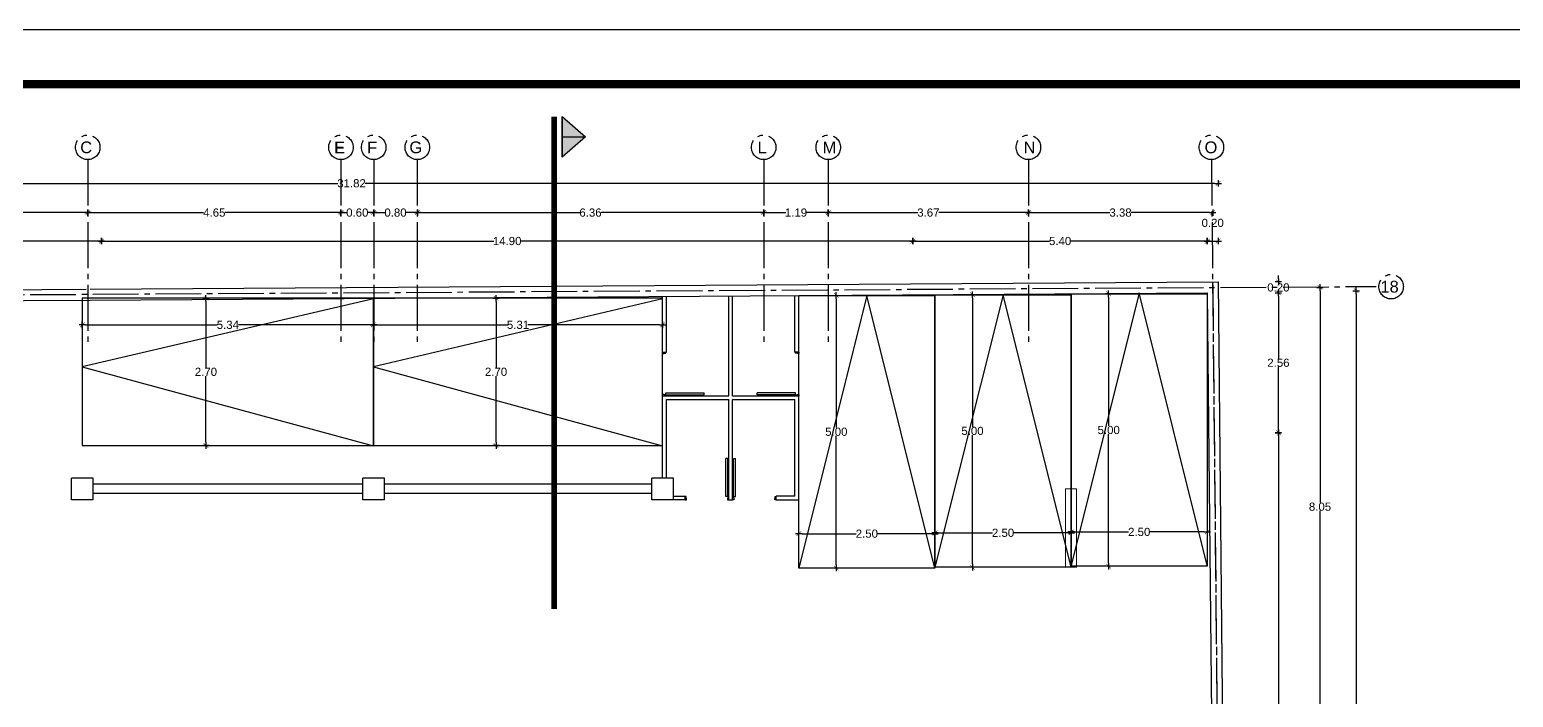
# Model space of a CAD drawing. Header units: millimetres. Extents: x 1217 to 2428, y 234 to 644.
# Drawn here: x 2357.62 to 2384.86, y 312.19 to 324.44 of the extents above; entities that cross this region are included whole.
import ezdxf

# ---------------------------------------------------------------- set-up
doc = ezdxf.new("R2010")
doc.units = ezdxf.units.MM
doc.linetypes.add('ACAD_ISO04W100', pattern=[30, 24, -3, 0, -3])
doc.linetypes.add('DASHDOTX2', pattern=[0.84, 0.4, -0.2, 0.04, -0.2])
doc.layers.get('0').update_dxf_attribs({"lineweight": 5})
for name, color, linetype in [('0.1', 251, 'Continuous'), ('0.3', 6, 'Continuous'), ('COTAS', 252, 'Continuous'), ('COTAS INTERIORES', 3, 'Continuous'), ('EJES', 8, 'Continuous'), ('ESTRUCTURA', 3, 'Continuous'), ('HOJA PUERTA', 2, 'Continuous'), ('MUEBLES', 8, 'Continuous'), ('MURO', 5, 'Continuous'), ('MUROS', 7, 'Continuous'), ('PAVIMENTO', 8, 'Continuous')]:
    doc.layers.add(name, color=color, linetype=linetype)
doc.layers.get('MUEBLES').off()
doc.styles.add('INTERARQ', font='arial.ttf')
doc.styles.get("Standard").update_dxf_attribs({"font": 'arial.ttf'})
doc.dimstyles.new('ESCALA_1-50', dxfattribs={"dimtxt": 0.15, "dimasz": 0.06, "dimexe": 0.18, "dimexo": 0.0625, "dimgap": 0, "dimtad": 0, "dimtih": 1, "dimtoh": 1, "dimzin": 0, "dimdsep": 46, "dimtxsty": 'INTERARQ', "dimblk": 'DIMTICK', "dimcen": 0, "dimse1": 1, "dimse2": 1, "dimclrd": 256, "dimclre": 1, "dimclrt": 2, "dimadec": 0, "dimazin": 0, "dimtfac": 4.5, "dimtofl": 0, "dimtmove": 2, "dimatfit": 3, "dimldrblk": 'DIMTICK', "dimfxl": 1, "dimtolj": 1, "dimtzin": 0, "dimarcsym": 0})

# ---------------------------------------------------------------- blocks, each defined once
blk = doc.blocks.new('DIMTICK')
at = {"color": 1}
for p, q in [((-1, 0), (1, 0)), ((0, 1), (0, -1))]:
    blk.add_line(p, q, dxfattribs=at)
at = {"color": 3, "const_width": 0.141}
blk.add_lwpolyline([(0.71, 0.71), (-0.71, -0.71)], dxfattribs=at)
blk = doc.blocks.new('*D902')
at = {"layer": 'COTAS', "lineweight": -2, "ltscale": 3, "transparency": 16777216}
for p, q in [((2380.543, 316.986), (2380.543, 307.123)), ((2380.543, 297.106), (2380.543, 306.969))]:
    blk.add_line(p, q, dxfattribs=at)
at = {"layer": 'DEFPOINTS', "color": 0, "ltscale": 3, "transparency": 16777216}
for p in [(2378.739, 317.046, 0), (2380.543, 317.046), (2379.163, 297.046, 0)]:
    blk.add_point(p, dxfattribs=at)
at = {"layer": 'COTAS', "lineweight": -2, "ltscale": 3, "transparency": 16777216, "xscale": 0.06, "yscale": 0.06, "zscale": 0.06}
for p, rotation in [((2380.543, 317.046), 90), ((2380.543, 297.046), 270)]:
    blk.add_blockref('DIMTICK', p, dxfattribs=dict(at, rotation=rotation))
at = {"layer": 'COTAS', "color": 2, "ltscale": 3, "transparency": 16777216, "insert": (2380.543, 307.046), "char_height": 0.15, "attachment_point": 5, "style": 'INTERARQ'}
blk.add_mtext('\\A1;20.00', dxfattribs=at)
blk = doc.blocks.new('*D903')
at = {"layer": 'COTAS', "lineweight": -2, "ltscale": 3, "transparency": 16777216}
for p, q in [((2380.543, 319.55), (2380.543, 318.404)), ((2380.543, 317.106), (2380.543, 318.251))]:
    blk.add_line(p, q, dxfattribs=at)
at = {"layer": 'DEFPOINTS', "color": 0, "ltscale": 3, "transparency": 16777216}
for p in [(2378.985, 319.61), (2380.543, 319.61), (2378.739, 317.046, 0)]:
    blk.add_point(p, dxfattribs=at)
at = {"layer": 'COTAS', "lineweight": -2, "ltscale": 3, "transparency": 16777216, "xscale": 0.06, "yscale": 0.06, "zscale": 0.06}
for p, rotation in [((2380.543, 319.61), 90), ((2380.543, 317.046), 270)]:
    blk.add_blockref('DIMTICK', p, dxfattribs=dict(at, rotation=rotation))
at = {"layer": 'COTAS', "color": 2, "ltscale": 3, "transparency": 16777216, "insert": (2380.543, 318.328), "char_height": 0.15, "attachment_point": 5, "style": 'INTERARQ'}
blk.add_mtext('\\A1;2.56', dxfattribs=at)
blk = doc.blocks.new('*D904')
at = {"layer": 'COTAS', "lineweight": -2, "ltscale": 3, "transparency": 16777216}
for p, q in [((2380.543, 319.871), (2380.543, 319.931)), ((2380.543, 319.55), (2380.543, 319.49))]:
    blk.add_line(p, q, dxfattribs=at)
at = {"layer": 'DEFPOINTS', "color": 0, "ltscale": 3, "transparency": 16777216}
for p in [(2379.183, 319.811), (2380.543, 319.811), (2378.985, 319.61)]:
    blk.add_point(p, dxfattribs=at)
at = {"layer": 'COTAS', "lineweight": -2, "ltscale": 3, "transparency": 16777216, "xscale": 0.06, "yscale": 0.06, "zscale": 0.06}
for p, rotation in [((2380.543, 319.811), 270), ((2380.543, 319.61), 90)]:
    blk.add_blockref('DIMTICK', p, dxfattribs=dict(at, rotation=rotation))
at = {"layer": 'COTAS', "color": 2, "ltscale": 3, "transparency": 16777216, "insert": (2380.543, 319.71), "char_height": 0.15, "attachment_point": 5, "style": 'INTERARQ'}
blk.add_mtext('\\A1;0.20', dxfattribs=at)
blk = doc.blocks.new('*D917')
at = {"layer": 'COTAS', "lineweight": -2, "ltscale": 3, "transparency": 16777216}
for p, q in [((2381.307, 319.651), (2381.307, 315.764)), ((2381.307, 311.723), (2381.307, 315.61))]:
    blk.add_line(p, q, dxfattribs=at)
at = {"layer": 'DEFPOINTS', "color": 0, "ltscale": 3, "transparency": 16777216}
for p in [(2379.437, 319.711), (2381.307, 319.711), (2380.691, 311.663, 0)]:
    blk.add_point(p, dxfattribs=at)
at = {"layer": 'COTAS', "lineweight": -2, "ltscale": 3, "transparency": 16777216, "xscale": 0.06, "yscale": 0.06, "zscale": 0.06}
for p, rotation in [((2381.307, 319.711), 90), ((2381.307, 311.663), 270)]:
    blk.add_blockref('DIMTICK', p, dxfattribs=dict(at, rotation=rotation))
at = {"layer": 'COTAS', "color": 2, "ltscale": 3, "transparency": 16777216, "insert": (2381.307, 315.687), "char_height": 0.15, "attachment_point": 5, "style": 'INTERARQ'}
blk.add_mtext('\\A1;8.05', dxfattribs=at)
blk = doc.blocks.new('*D918')
at = {"layer": 'COTAS', "lineweight": -2, "ltscale": 3, "transparency": 16777216}
for p, q in [((2381.972, 319.591), (2381.972, 300.586)), ((2381.972, 281.427), (2381.972, 300.432))]:
    blk.add_line(p, q, dxfattribs=at)
at = {"layer": 'DEFPOINTS', "color": 0, "ltscale": 3, "transparency": 16777216}
for p in [(2379.436, 319.651, 0), (2379.826, 281.367, 0), (2381.972, 281.367)]:
    blk.add_point(p, dxfattribs=at)
at = {"layer": 'COTAS', "lineweight": -2, "ltscale": 3, "transparency": 16777216, "xscale": 0.06, "yscale": 0.06, "zscale": 0.06}
for p, rotation in [((2381.972, 319.651), 90), ((2381.972, 281.367), 270)]:
    blk.add_blockref('DIMTICK', p, dxfattribs=dict(at, rotation=rotation))
at = {"layer": 'COTAS', "color": 2, "ltscale": 3, "transparency": 16777216, "insert": (2381.972, 300.509), "char_height": 0.15, "attachment_point": 5, "style": 'INTERARQ'}
blk.add_mtext('\\A1;38.28', dxfattribs=at)
blk = doc.blocks.new('*D1056')
at = {"layer": 'COTAS INTERIORES', "lineweight": -2, "ltscale": 3, "transparency": 16777216}
for p, q in [((2377.427, 319.534), (2377.427, 317.17)), ((2377.427, 314.654), (2377.427, 317.017))]:
    blk.add_line(p, q, dxfattribs=at)
at = {"layer": 'DEFPOINTS', "color": 0, "ltscale": 3, "transparency": 16777216}
for p in [(2377.427, 319.594), (2377.427, 319.594), (2377.427, 314.594)]:
    blk.add_point(p, dxfattribs=at)
at = {"layer": 'COTAS INTERIORES', "lineweight": -2, "ltscale": 3, "transparency": 16777216, "xscale": 0.06, "yscale": 0.06, "zscale": 0.06}
for p, rotation in [((2377.427, 319.594), 90), ((2377.427, 314.594), 270)]:
    blk.add_blockref('DIMTICK', p, dxfattribs=dict(at, rotation=rotation))
at = {"layer": 'COTAS INTERIORES', "color": 2, "ltscale": 3, "transparency": 16777216, "insert": (2377.427, 317.094), "char_height": 0.15, "attachment_point": 5, "style": 'INTERARQ'}
blk.add_mtext('\\A1;5.00', dxfattribs=at)
blk = doc.blocks.new('*D1057')
at = {"layer": 'COTAS INTERIORES', "lineweight": -2, "ltscale": 3, "transparency": 16777216}
for p, q in [((2376.798, 315.224), (2377.792, 315.224)), ((2379.178, 315.224), (2378.184, 315.224))]:
    blk.add_line(p, q, dxfattribs=at)
at = {"layer": 'DEFPOINTS', "color": 0, "ltscale": 3, "transparency": 16777216}
for p in [(2376.738, 315.355, 0), (2379.238, 315.224), (2379.238, 314.594, 0)]:
    blk.add_point(p, dxfattribs=at)
at = {"layer": 'COTAS INTERIORES', "lineweight": -2, "ltscale": 3, "transparency": 16777216, "xscale": 0.06, "yscale": 0.06, "zscale": 0.06, "rotation": 180}
blk.add_blockref('DIMTICK', (2376.738, 315.224), dxfattribs=at)
at = {"layer": 'COTAS INTERIORES', "lineweight": -2, "ltscale": 3, "transparency": 16777216, "xscale": 0.06, "yscale": 0.06, "zscale": 0.06}
blk.add_blockref('DIMTICK', (2379.238, 315.224), dxfattribs=at)
at = {"layer": 'COTAS INTERIORES', "color": 2, "ltscale": 3, "transparency": 16777216, "insert": (2377.988, 315.224), "char_height": 0.15, "attachment_point": 5, "style": 'INTERARQ'}
blk.add_mtext('\\A1;2.50', dxfattribs=at)
blk = doc.blocks.new('*D935')
at = {"layer": 'COTAS', "lineweight": -2, "ltscale": 3, "transparency": 16777216}
for p, q in [((2352.912, 320.562), (2355.697, 320.562)), ((2358.874, 320.562), (2356.088, 320.562))]:
    blk.add_line(p, q, dxfattribs=at)
at = {"layer": 'DEFPOINTS', "color": 0, "ltscale": 3, "transparency": 16777216}
for p in [(2358.934, 320.562), (2352.852, 319.814), (2358.934, 319.965)]:
    blk.add_point(p, dxfattribs=at)
at = {"layer": 'COTAS', "lineweight": -2, "ltscale": 3, "transparency": 16777216, "xscale": 0.06, "yscale": 0.06, "zscale": 0.06, "rotation": 180}
blk.add_blockref('DIMTICK', (2352.852, 320.562), dxfattribs=at)
at = {"layer": 'COTAS', "lineweight": -2, "ltscale": 3, "transparency": 16777216, "xscale": 0.06, "yscale": 0.06, "zscale": 0.06}
blk.add_blockref('DIMTICK', (2358.934, 320.562), dxfattribs=at)
at = {"layer": 'COTAS', "color": 2, "ltscale": 3, "transparency": 16777216, "insert": (2355.893, 320.562), "char_height": 0.15, "attachment_point": 5, "style": 'INTERARQ'}
blk.add_mtext('\\A1;6.08', dxfattribs=at)
blk = doc.blocks.new('*D936')
at = {"layer": 'COTAS', "lineweight": -2, "ltscale": 3, "transparency": 16777216}
for p, q in [((2358.994, 320.562), (2366.138, 320.562)), ((2373.774, 320.562), (2366.63, 320.562))]:
    blk.add_line(p, q, dxfattribs=at)
at = {"layer": 'DEFPOINTS', "color": 0, "ltscale": 3, "transparency": 16777216}
for p in [(2373.834, 320.562), (2358.934, 319.965, 0), (2373.834, 318.436, 0)]:
    blk.add_point(p, dxfattribs=at)
at = {"layer": 'COTAS', "lineweight": -2, "ltscale": 3, "transparency": 16777216, "xscale": 0.06, "yscale": 0.06, "zscale": 0.06, "rotation": 180}
blk.add_blockref('DIMTICK', (2358.934, 320.562), dxfattribs=at)
at = {"layer": 'COTAS', "lineweight": -2, "ltscale": 3, "transparency": 16777216, "xscale": 0.06, "yscale": 0.06, "zscale": 0.06}
blk.add_blockref('DIMTICK', (2373.834, 320.562), dxfattribs=at)
at = {"layer": 'COTAS', "color": 2, "ltscale": 3, "transparency": 16777216, "insert": (2366.384, 320.562), "char_height": 0.15, "attachment_point": 5, "style": 'INTERARQ'}
blk.add_mtext('\\A1;14.90', dxfattribs=at)
blk = doc.blocks.new('*D937')
at = {"layer": 'COTAS', "lineweight": -2, "ltscale": 3, "transparency": 16777216}
for p, q in [((2373.894, 320.562), (2376.341, 320.562)), ((2379.178, 320.562), (2376.731, 320.562))]:
    blk.add_line(p, q, dxfattribs=at)
at = {"layer": 'DEFPOINTS', "color": 0, "ltscale": 3, "transparency": 16777216}
for p in [(2379.238, 320.562), (2379.238, 320.095), (2373.834, 318.436)]:
    blk.add_point(p, dxfattribs=at)
at = {"layer": 'COTAS', "lineweight": -2, "ltscale": 3, "transparency": 16777216, "xscale": 0.06, "yscale": 0.06, "zscale": 0.06, "rotation": 180}
blk.add_blockref('DIMTICK', (2373.834, 320.562), dxfattribs=at)
at = {"layer": 'COTAS', "lineweight": -2, "ltscale": 3, "transparency": 16777216, "xscale": 0.06, "yscale": 0.06, "zscale": 0.06}
blk.add_blockref('DIMTICK', (2379.238, 320.562), dxfattribs=at)
at = {"layer": 'COTAS', "color": 2, "ltscale": 3, "transparency": 16777216, "insert": (2376.536, 320.562), "char_height": 0.15, "attachment_point": 5, "style": 'INTERARQ'}
blk.add_mtext('\\A1;5.40', dxfattribs=at)
blk = doc.blocks.new('*D938')
at = {"layer": 'COTAS', "lineweight": -2, "ltscale": 3, "transparency": 16777216}
blk.add_line((2379.298, 320.562), (2379.376, 320.562), dxfattribs=at)
at = {"layer": 'DEFPOINTS', "color": 0, "ltscale": 3, "transparency": 16777216}
for p in [(2379.436, 320.562), (2379.238, 320.095), (2379.436, 320.296)]:
    blk.add_point(p, dxfattribs=at)
at = {"layer": 'COTAS', "lineweight": -2, "ltscale": 3, "transparency": 16777216, "xscale": 0.06, "yscale": 0.06, "zscale": 0.06, "rotation": 180}
blk.add_blockref('DIMTICK', (2379.238, 320.562), dxfattribs=at)
at = {"layer": 'COTAS', "lineweight": -2, "ltscale": 3, "transparency": 16777216, "xscale": 0.06, "yscale": 0.06, "zscale": 0.06}
blk.add_blockref('DIMTICK', (2379.436, 320.562), dxfattribs=at)
at = {"layer": 'COTAS', "color": 2, "ltscale": 3, "transparency": 16777216, "insert": (2379.337, 320.895), "char_height": 0.15, "attachment_point": 5, "style": 'INTERARQ'}
blk.add_mtext('\\A1;0.20', dxfattribs=at)
blk = doc.blocks.new('*D939')
at = {"layer": 'COTAS', "lineweight": -2, "ltscale": 3, "transparency": 16777216}
for p, q in [((2347.781, 321.084), (2352.957, 321.084)), ((2358.624, 321.084), (2353.448, 321.084))]:
    blk.add_line(p, q, dxfattribs=at)
at = {"layer": 'DEFPOINTS', "color": 0, "ltscale": 3, "transparency": 16777216}
for p in [(2358.684, 321.084), (2358.684, 320.071, 0), (2347.721, 320.004, 0)]:
    blk.add_point(p, dxfattribs=at)
at = {"layer": 'COTAS', "lineweight": -2, "ltscale": 3, "transparency": 16777216, "xscale": 0.06, "yscale": 0.06, "zscale": 0.06, "rotation": 180}
blk.add_blockref('DIMTICK', (2347.721, 321.084), dxfattribs=at)
at = {"layer": 'COTAS', "lineweight": -2, "ltscale": 3, "transparency": 16777216, "xscale": 0.06, "yscale": 0.06, "zscale": 0.06}
blk.add_blockref('DIMTICK', (2358.684, 321.084), dxfattribs=at)
at = {"layer": 'COTAS', "color": 2, "ltscale": 3, "transparency": 16777216, "insert": (2353.203, 321.084), "char_height": 0.15, "attachment_point": 5, "style": 'INTERARQ'}
blk.add_mtext('\\A1;10.96', dxfattribs=at)
blk = doc.blocks.new('*D940')
at = {"layer": 'COTAS', "lineweight": -2, "ltscale": 3, "transparency": 16777216}
for p, q in [((2358.744, 321.084), (2360.81, 321.084)), ((2363.273, 321.084), (2361.207, 321.084))]:
    blk.add_line(p, q, dxfattribs=at)
at = {"layer": 'DEFPOINTS', "color": 0, "ltscale": 3, "transparency": 16777216}
for p in [(2363.333, 321.084), (2358.684, 320.071, 0), (2363.333, 320.193, 0)]:
    blk.add_point(p, dxfattribs=at)
at = {"layer": 'COTAS', "lineweight": -2, "ltscale": 3, "transparency": 16777216, "xscale": 0.06, "yscale": 0.06, "zscale": 0.06, "rotation": 180}
blk.add_blockref('DIMTICK', (2358.684, 321.084), dxfattribs=at)
at = {"layer": 'COTAS', "lineweight": -2, "ltscale": 3, "transparency": 16777216, "xscale": 0.06, "yscale": 0.06, "zscale": 0.06}
blk.add_blockref('DIMTICK', (2363.333, 321.084), dxfattribs=at)
at = {"layer": 'COTAS', "color": 2, "ltscale": 3, "transparency": 16777216, "insert": (2361.008, 321.084), "char_height": 0.15, "attachment_point": 5, "style": 'INTERARQ'}
blk.add_mtext('\\A1;4.65', dxfattribs=at)
blk = doc.blocks.new('*D941')
at = {"layer": 'COTAS', "lineweight": -2, "ltscale": 3, "transparency": 16777216}
for p, q in [((2363.393, 321.084), (2363.439, 321.084)), ((2363.874, 321.084), (2363.828, 321.084))]:
    blk.add_line(p, q, dxfattribs=at)
at = {"layer": 'DEFPOINTS', "color": 0, "ltscale": 3, "transparency": 16777216}
for p in [(2363.934, 321.084), (2363.333, 320.193, 0), (2363.934, 320.197, 0)]:
    blk.add_point(p, dxfattribs=at)
at = {"layer": 'COTAS', "lineweight": -2, "ltscale": 3, "transparency": 16777216, "xscale": 0.06, "yscale": 0.06, "zscale": 0.06, "rotation": 180}
blk.add_blockref('DIMTICK', (2363.333, 321.084), dxfattribs=at)
at = {"layer": 'COTAS', "lineweight": -2, "ltscale": 3, "transparency": 16777216, "xscale": 0.06, "yscale": 0.06, "zscale": 0.06}
blk.add_blockref('DIMTICK', (2363.934, 321.084), dxfattribs=at)
at = {"layer": 'COTAS', "color": 2, "ltscale": 3, "transparency": 16777216, "insert": (2363.633, 321.084), "char_height": 0.15, "attachment_point": 5, "style": 'INTERARQ'}
blk.add_mtext('\\A1;0.60', dxfattribs=at)
blk = doc.blocks.new('*D942')
at = {"layer": 'COTAS', "lineweight": -2, "ltscale": 3, "transparency": 16777216}
for p, q in [((2363.994, 321.084), (2364.139, 321.084)), ((2364.675, 321.084), (2364.529, 321.084))]:
    blk.add_line(p, q, dxfattribs=at)
at = {"layer": 'DEFPOINTS', "color": 0, "ltscale": 3, "transparency": 16777216}
for p in [(2364.735, 321.084), (2363.934, 320.197, 0), (2364.735, 320.202, 0)]:
    blk.add_point(p, dxfattribs=at)
at = {"layer": 'COTAS', "lineweight": -2, "ltscale": 3, "transparency": 16777216, "xscale": 0.06, "yscale": 0.06, "zscale": 0.06, "rotation": 180}
blk.add_blockref('DIMTICK', (2363.934, 321.084), dxfattribs=at)
at = {"layer": 'COTAS', "lineweight": -2, "ltscale": 3, "transparency": 16777216, "xscale": 0.06, "yscale": 0.06, "zscale": 0.06}
blk.add_blockref('DIMTICK', (2364.735, 321.084), dxfattribs=at)
at = {"layer": 'COTAS', "color": 2, "ltscale": 3, "transparency": 16777216, "insert": (2364.334, 321.084), "char_height": 0.15, "attachment_point": 5, "style": 'INTERARQ'}
blk.add_mtext('\\A1;0.80', dxfattribs=at)
blk = doc.blocks.new('*D943')
at = {"layer": 'COTAS', "lineweight": -2, "ltscale": 3, "transparency": 16777216}
for p, q in [((2364.795, 321.084), (2367.719, 321.084)), ((2371.034, 321.084), (2368.109, 321.084))]:
    blk.add_line(p, q, dxfattribs=at)
at = {"layer": 'DEFPOINTS', "color": 0, "ltscale": 3, "transparency": 16777216}
for p in [(2371.094, 321.084), (2371.094, 320.562), (2364.735, 320.202, 0)]:
    blk.add_point(p, dxfattribs=at)
at = {"layer": 'COTAS', "lineweight": -2, "ltscale": 3, "transparency": 16777216, "xscale": 0.06, "yscale": 0.06, "zscale": 0.06, "rotation": 180}
blk.add_blockref('DIMTICK', (2364.735, 321.084), dxfattribs=at)
at = {"layer": 'COTAS', "lineweight": -2, "ltscale": 3, "transparency": 16777216, "xscale": 0.06, "yscale": 0.06, "zscale": 0.06}
blk.add_blockref('DIMTICK', (2371.094, 321.084), dxfattribs=at)
at = {"layer": 'COTAS', "color": 2, "ltscale": 3, "transparency": 16777216, "insert": (2367.914, 321.084), "char_height": 0.15, "attachment_point": 5, "style": 'INTERARQ'}
blk.add_mtext('\\A1;6.36', dxfattribs=at)
blk = doc.blocks.new('*D944')
at = {"layer": 'COTAS', "lineweight": -2, "ltscale": 3, "transparency": 16777216}
for p, q in [((2371.154, 321.084), (2371.499, 321.084)), ((2372.22, 321.084), (2371.875, 321.084))]:
    blk.add_line(p, q, dxfattribs=at)
at = {"layer": 'DEFPOINTS', "color": 0, "ltscale": 3, "transparency": 16777216}
for p in [(2372.28, 321.084), (2371.094, 320.562), (2372.28, 320.562)]:
    blk.add_point(p, dxfattribs=at)
at = {"layer": 'COTAS', "lineweight": -2, "ltscale": 3, "transparency": 16777216, "xscale": 0.06, "yscale": 0.06, "zscale": 0.06, "rotation": 180}
blk.add_blockref('DIMTICK', (2371.094, 321.084), dxfattribs=at)
at = {"layer": 'COTAS', "lineweight": -2, "ltscale": 3, "transparency": 16777216, "xscale": 0.06, "yscale": 0.06, "zscale": 0.06}
blk.add_blockref('DIMTICK', (2372.28, 321.084), dxfattribs=at)
at = {"layer": 'COTAS', "color": 2, "ltscale": 3, "transparency": 16777216, "insert": (2371.687, 321.084), "char_height": 0.15, "attachment_point": 5, "style": 'INTERARQ'}
blk.add_mtext('\\A1;1.19', dxfattribs=at)
blk = doc.blocks.new('*D945')
at = {"layer": 'COTAS', "lineweight": -2, "ltscale": 3, "transparency": 16777216}
for p, q in [((2372.34, 321.084), (2373.922, 321.084)), ((2375.893, 321.084), (2374.311, 321.084))]:
    blk.add_line(p, q, dxfattribs=at)
at = {"layer": 'DEFPOINTS', "color": 0, "ltscale": 3, "transparency": 16777216}
for p in [(2375.953, 321.084), (2372.28, 320.562), (2375.953, 320.562)]:
    blk.add_point(p, dxfattribs=at)
at = {"layer": 'COTAS', "lineweight": -2, "ltscale": 3, "transparency": 16777216, "xscale": 0.06, "yscale": 0.06, "zscale": 0.06, "rotation": 180}
blk.add_blockref('DIMTICK', (2372.28, 321.084), dxfattribs=at)
at = {"layer": 'COTAS', "lineweight": -2, "ltscale": 3, "transparency": 16777216, "xscale": 0.06, "yscale": 0.06, "zscale": 0.06}
blk.add_blockref('DIMTICK', (2375.953, 321.084), dxfattribs=at)
at = {"layer": 'COTAS', "color": 2, "ltscale": 3, "transparency": 16777216, "insert": (2374.117, 321.084), "char_height": 0.15, "attachment_point": 5, "style": 'INTERARQ'}
blk.add_mtext('\\A1;3.67', dxfattribs=at)
blk = doc.blocks.new('*D946')
at = {"layer": 'COTAS', "lineweight": -2, "ltscale": 3, "transparency": 16777216}
for p, q in [((2376.013, 321.084), (2377.45, 321.084)), ((2379.277, 321.084), (2377.84, 321.084))]:
    blk.add_line(p, q, dxfattribs=at)
at = {"layer": 'DEFPOINTS', "color": 0, "ltscale": 3, "transparency": 16777216}
for p in [(2379.337, 321.084), (2375.953, 320.562), (2379.337, 320.562)]:
    blk.add_point(p, dxfattribs=at)
at = {"layer": 'COTAS', "lineweight": -2, "ltscale": 3, "transparency": 16777216, "xscale": 0.06, "yscale": 0.06, "zscale": 0.06, "rotation": 180}
blk.add_blockref('DIMTICK', (2375.953, 321.084), dxfattribs=at)
at = {"layer": 'COTAS', "lineweight": -2, "ltscale": 3, "transparency": 16777216, "xscale": 0.06, "yscale": 0.06, "zscale": 0.06}
blk.add_blockref('DIMTICK', (2379.337, 321.084), dxfattribs=at)
at = {"layer": 'COTAS', "color": 2, "ltscale": 3, "transparency": 16777216, "insert": (2377.645, 321.084), "char_height": 0.15, "attachment_point": 5, "style": 'INTERARQ'}
blk.add_mtext('\\A1;3.38', dxfattribs=at)
blk = doc.blocks.new('*D947')
at = {"layer": 'COTAS', "lineweight": -2, "ltscale": 3, "transparency": 16777216}
for p, q in [((2347.678, 321.621), (2363.275, 321.621)), ((2379.376, 321.621), (2363.779, 321.621))]:
    blk.add_line(p, q, dxfattribs=at)
at = {"layer": 'DEFPOINTS', "color": 0, "ltscale": 3, "transparency": 16777216}
for p in [(2379.436, 321.621), (2379.436, 320.296, 0), (2347.618, 319.619, 0)]:
    blk.add_point(p, dxfattribs=at)
at = {"layer": 'COTAS', "lineweight": -2, "ltscale": 3, "transparency": 16777216, "xscale": 0.06, "yscale": 0.06, "zscale": 0.06, "rotation": 180}
blk.add_blockref('DIMTICK', (2347.618, 321.621), dxfattribs=at)
at = {"layer": 'COTAS', "lineweight": -2, "ltscale": 3, "transparency": 16777216, "xscale": 0.06, "yscale": 0.06, "zscale": 0.06}
blk.add_blockref('DIMTICK', (2379.436, 321.621), dxfattribs=at)
at = {"layer": 'COTAS', "color": 2, "ltscale": 3, "transparency": 16777216, "insert": (2363.527, 321.621), "char_height": 0.15, "attachment_point": 5, "style": 'INTERARQ'}
blk.add_mtext('\\A1;31.82', dxfattribs=at)
blk = doc.blocks.new('*D1067')
at = {"layer": 'COTAS INTERIORES', "lineweight": -2, "ltscale": 3, "transparency": 16777216}
for p, q in [((2360.854, 319.452), (2360.854, 318.238)), ((2360.854, 316.872), (2360.854, 318.085))]:
    blk.add_line(p, q, dxfattribs=at)
at = {"layer": 'DEFPOINTS', "color": 0, "ltscale": 3, "transparency": 16777216}
for p in [(2360.854, 319.512), (2361.526, 319.512, 0), (2361.962, 316.812, 0)]:
    blk.add_point(p, dxfattribs=at)
at = {"layer": 'COTAS INTERIORES', "lineweight": -2, "ltscale": 3, "transparency": 16777216, "xscale": 0.06, "yscale": 0.06, "zscale": 0.06}
for p, rotation in [((2360.854, 319.512), 90), ((2360.854, 316.812), 270)]:
    blk.add_blockref('DIMTICK', p, dxfattribs=dict(at, rotation=rotation))
at = {"layer": 'COTAS INTERIORES', "color": 2, "ltscale": 3, "transparency": 16777216, "insert": (2360.854, 318.162), "char_height": 0.15, "attachment_point": 5, "style": 'INTERARQ'}
blk.add_mtext('\\A1;2.70', dxfattribs=at)
blk = doc.blocks.new('*D948')
at = {"layer": 'COTAS INTERIORES', "lineweight": -2, "ltscale": 3, "transparency": 16777216}
for p, q in [((2358.644, 319.024), (2361.062, 319.024)), ((2363.869, 319.024), (2361.451, 319.024))]:
    blk.add_line(p, q, dxfattribs=at)
at = {"layer": 'DEFPOINTS', "color": 0, "ltscale": 3, "transparency": 16777216}
for p in [(2358.584, 319.503, 0), (2363.929, 319.503, 0), (2363.929, 319.024)]:
    blk.add_point(p, dxfattribs=at)
at = {"layer": 'COTAS INTERIORES', "lineweight": -2, "ltscale": 3, "transparency": 16777216, "xscale": 0.06, "yscale": 0.06, "zscale": 0.06, "rotation": 180}
blk.add_blockref('DIMTICK', (2358.584, 319.024), dxfattribs=at)
at = {"layer": 'COTAS INTERIORES', "lineweight": -2, "ltscale": 3, "transparency": 16777216, "xscale": 0.06, "yscale": 0.06, "zscale": 0.06}
blk.add_blockref('DIMTICK', (2363.929, 319.024), dxfattribs=at)
at = {"layer": 'COTAS INTERIORES', "color": 2, "ltscale": 3, "transparency": 16777216, "insert": (2361.256, 319.024), "char_height": 0.15, "attachment_point": 5, "style": 'INTERARQ'}
blk.add_mtext('\\A1;5.34', dxfattribs=at)
blk = doc.blocks.new('*D949')
at = {"layer": 'COTAS INTERIORES', "lineweight": -2, "ltscale": 3, "transparency": 16777216}
for p, q in [((2374.927, 319.518), (2374.927, 317.154)), ((2374.927, 314.638), (2374.927, 317.001))]:
    blk.add_line(p, q, dxfattribs=at)
at = {"layer": 'DEFPOINTS', "color": 0, "ltscale": 3, "transparency": 16777216}
for p in [(2374.927, 319.578), (2374.927, 319.578), (2374.927, 314.578)]:
    blk.add_point(p, dxfattribs=at)
at = {"layer": 'COTAS INTERIORES', "lineweight": -2, "ltscale": 3, "transparency": 16777216, "xscale": 0.06, "yscale": 0.06, "zscale": 0.06}
for p, rotation in [((2374.927, 319.578), 90), ((2374.927, 314.578), 270)]:
    blk.add_blockref('DIMTICK', p, dxfattribs=dict(at, rotation=rotation))
at = {"layer": 'COTAS INTERIORES', "color": 2, "ltscale": 3, "transparency": 16777216, "insert": (2374.927, 317.078), "char_height": 0.15, "attachment_point": 5, "style": 'INTERARQ'}
blk.add_mtext('\\A1;5.00', dxfattribs=at)
blk = doc.blocks.new('*D950')
at = {"layer": 'COTAS INTERIORES', "lineweight": -2, "ltscale": 3, "transparency": 16777216}
for p, q in [((2374.298, 315.208), (2375.292, 315.208)), ((2376.678, 315.208), (2375.684, 315.208))]:
    blk.add_line(p, q, dxfattribs=at)
at = {"layer": 'DEFPOINTS', "color": 0, "ltscale": 3, "transparency": 16777216}
for p in [(2374.238, 315.339, 0), (2376.738, 315.208), (2376.738, 314.578, 0)]:
    blk.add_point(p, dxfattribs=at)
at = {"layer": 'COTAS INTERIORES', "lineweight": -2, "ltscale": 3, "transparency": 16777216, "xscale": 0.06, "yscale": 0.06, "zscale": 0.06, "rotation": 180}
blk.add_blockref('DIMTICK', (2374.238, 315.208), dxfattribs=at)
at = {"layer": 'COTAS INTERIORES', "lineweight": -2, "ltscale": 3, "transparency": 16777216, "xscale": 0.06, "yscale": 0.06, "zscale": 0.06}
blk.add_blockref('DIMTICK', (2376.738, 315.208), dxfattribs=at)
at = {"layer": 'COTAS INTERIORES', "color": 2, "ltscale": 3, "transparency": 16777216, "insert": (2375.488, 315.208), "char_height": 0.15, "attachment_point": 5, "style": 'INTERARQ'}
blk.add_mtext('\\A1;2.50', dxfattribs=at)
blk = doc.blocks.new('*D951')
at = {"layer": 'COTAS INTERIORES', "lineweight": -2, "ltscale": 3, "transparency": 16777216}
for p, q in [((2372.427, 319.502), (2372.427, 317.138)), ((2372.427, 314.622), (2372.427, 316.985))]:
    blk.add_line(p, q, dxfattribs=at)
at = {"layer": 'DEFPOINTS', "color": 0, "ltscale": 3, "transparency": 16777216}
for p in [(2372.427, 319.562), (2372.427, 319.562), (2372.427, 314.562)]:
    blk.add_point(p, dxfattribs=at)
at = {"layer": 'COTAS INTERIORES', "lineweight": -2, "ltscale": 3, "transparency": 16777216, "xscale": 0.06, "yscale": 0.06, "zscale": 0.06}
for p, rotation in [((2372.427, 319.562), 90), ((2372.427, 314.562), 270)]:
    blk.add_blockref('DIMTICK', p, dxfattribs=dict(at, rotation=rotation))
at = {"layer": 'COTAS INTERIORES', "color": 2, "ltscale": 3, "transparency": 16777216, "insert": (2372.427, 317.062), "char_height": 0.15, "attachment_point": 5, "style": 'INTERARQ'}
blk.add_mtext('\\A1;5.00', dxfattribs=at)
blk = doc.blocks.new('*D952')
at = {"layer": 'COTAS INTERIORES', "lineweight": -2, "ltscale": 3, "transparency": 16777216}
for p, q in [((2371.798, 315.192), (2372.792, 315.192)), ((2374.178, 315.192), (2373.184, 315.192))]:
    blk.add_line(p, q, dxfattribs=at)
at = {"layer": 'DEFPOINTS', "color": 0, "ltscale": 3, "transparency": 16777216}
for p in [(2371.738, 315.323, 0), (2374.238, 315.192), (2374.238, 314.562, 0)]:
    blk.add_point(p, dxfattribs=at)
at = {"layer": 'COTAS INTERIORES', "lineweight": -2, "ltscale": 3, "transparency": 16777216, "xscale": 0.06, "yscale": 0.06, "zscale": 0.06, "rotation": 180}
blk.add_blockref('DIMTICK', (2371.738, 315.192), dxfattribs=at)
at = {"layer": 'COTAS INTERIORES', "lineweight": -2, "ltscale": 3, "transparency": 16777216, "xscale": 0.06, "yscale": 0.06, "zscale": 0.06}
blk.add_blockref('DIMTICK', (2374.238, 315.192), dxfattribs=at)
at = {"layer": 'COTAS INTERIORES', "color": 2, "ltscale": 3, "transparency": 16777216, "insert": (2372.988, 315.192), "char_height": 0.15, "attachment_point": 5, "style": 'INTERARQ'}
blk.add_mtext('\\A1;2.50', dxfattribs=at)
blk = doc.blocks.new('*D1069')
at = {"layer": 'COTAS INTERIORES', "lineweight": -2, "ltscale": 3, "transparency": 16777216}
for p, q in [((2366.18, 319.452), (2366.18, 318.238)), ((2366.18, 316.872), (2366.18, 318.085))]:
    blk.add_line(p, q, dxfattribs=at)
at = {"layer": 'DEFPOINTS', "color": 0, "ltscale": 3, "transparency": 16777216}
for p in [(2366.18, 319.512), (2366.851, 319.512, 0), (2367.285, 316.812, 0)]:
    blk.add_point(p, dxfattribs=at)
at = {"layer": 'COTAS INTERIORES', "lineweight": -2, "ltscale": 3, "transparency": 16777216, "xscale": 0.06, "yscale": 0.06, "zscale": 0.06}
for p, rotation in [((2366.18, 319.512), 90), ((2366.18, 316.812), 270)]:
    blk.add_blockref('DIMTICK', p, dxfattribs=dict(at, rotation=rotation))
at = {"layer": 'COTAS INTERIORES', "color": 2, "ltscale": 3, "transparency": 16777216, "insert": (2366.18, 318.162), "char_height": 0.15, "attachment_point": 5, "style": 'INTERARQ'}
blk.add_mtext('\\A1;2.70', dxfattribs=at)
blk = doc.blocks.new('*D953')
at = {"layer": 'COTAS INTERIORES', "lineweight": -2, "ltscale": 3, "transparency": 16777216}
for p, q in [((2363.989, 319.024), (2366.403, 319.024)), ((2369.178, 319.024), (2366.764, 319.024))]:
    blk.add_line(p, q, dxfattribs=at)
at = {"layer": 'DEFPOINTS', "color": 0, "ltscale": 3, "transparency": 16777216}
for p in [(2363.929, 319.503, 0), (2369.238, 319.503, 0), (2369.238, 319.024)]:
    blk.add_point(p, dxfattribs=at)
at = {"layer": 'COTAS INTERIORES', "lineweight": -2, "ltscale": 3, "transparency": 16777216, "xscale": 0.06, "yscale": 0.06, "zscale": 0.06, "rotation": 180}
blk.add_blockref('DIMTICK', (2363.929, 319.024), dxfattribs=at)
at = {"layer": 'COTAS INTERIORES', "lineweight": -2, "ltscale": 3, "transparency": 16777216, "xscale": 0.06, "yscale": 0.06, "zscale": 0.06}
blk.add_blockref('DIMTICK', (2369.238, 319.024), dxfattribs=at)
at = {"layer": 'COTAS INTERIORES', "color": 2, "ltscale": 3, "transparency": 16777216, "insert": (2366.583, 319.024), "char_height": 0.15, "attachment_point": 5, "style": 'INTERARQ'}
blk.add_mtext('\\A1;5.31', dxfattribs=at)
blk = doc.blocks.new('Simple-A ras - 095 x 202mm_1-19-10_54')
at = {"layer": 'HOJA PUERTA'}
for p, q in [((0.411, 0.035), (0.411, 0.87)), ((0.456, 0.87), (0.411, 0.87)), ((0.456, 0.035), (0.456, 0.87)), ((-0.455, 0.035), (-0.475, 0.035)), ((-0.455, -0.004), (-0.455, 0.035)), ((0.456, 0.035), (0.411, 0.035)), ((0.455, 0.001), (0.445, 0.001)), ((0.445, 0.001), (0.445, -0.035)), ((0.455, 0.035), (0.455, 0.001)), ((0.475, 0.035), (0.455, 0.035)), ((-0.475, -0.035), (-0.445, -0.035)), ((-0.445, -0.004), (-0.455, -0.004)), ((-0.445, -0.035), (-0.445, -0.004)), ((0.445, -0.035), (0.475, -0.035))]:
    blk.add_line(p, q, dxfattribs=at)

msp = doc.modelspace()

# ---------------------------------------------------------------- hatches: boundary and pattern name
at = {"layer": '0.1', "ltscale": 3}
h = msp.add_hatch(color=256, dxfattribs=at)
h.dxf.hatch_style = 1
h.paths.add_polyline_path([(2367.82454, 322.47431), (2367.39411, 322.10297), (2367.39411, 322.47431)])
h.paths.add_polyline_path([(2367.82454, 322.47431), (2367.39411, 322.47431), (2367.39411, 322.84566)])

# ---------------------------------------------------------------- linework, layer by layer
at = {"ltscale": 3, "elevation": 0}
msp.add_lwpolyline([(2376.63643, 314.57777), (2376.63643, 316.01787), (2376.83638, 316.01453), (2376.83638, 314.57777)], close=True, dxfattribs=at)
at = {"layer": '0.1', "ltscale": 3}
for p, q in [((2358.78365, 316.10878, 0), (2363.73365, 316.10878, 0)), ((2364.13365, 316.10878, 0), (2369.03796, 316.10878, 0)), ((2358.78365, 315.93673, 0), (2363.73365, 315.93673, 0)), ((2364.13365, 315.93673, 0), (2369.03796, 315.93673, 0))]:
    msp.add_line(p, q, dxfattribs=at)
at = {"layer": '0.1', "ltscale": 3, "elevation": 0}
msp.add_lwpolyline([(2338.46076, 272.44057), (2428.46076, 272.44057), (2428.46076, 324.44057), (2338.46076, 324.44057)], close=True, dxfattribs=at)
at = {"layer": '0.1', "ltscale": 3, "const_width": 0.15, "elevation": 0}
msp.add_lwpolyline([(2339.46076, 273.44057), (2427.46076, 273.44057), (2427.46076, 323.44057), (2339.46076, 323.44057)], close=True, dxfattribs=at)
at = {"layer": '0.1', "color": 1, "linetype": 'DASHDOTX2', "ltscale": 1.5, "const_width": 0.1, "elevation": 0}
msp.add_lwpolyline([(2367.24802, 313.81176), (2367.24802, 322.84566), (2367.24802, 322.84566)], dxfattribs=at)
at = {"layer": '0.1', "ltscale": 3, "elevation": 0}
msp.add_lwpolyline([(2367.39411, 322.84566), (2367.39411, 322.10297), (2367.39411, 322.47431), (2367.82454, 322.47431), (2367.39411, 322.10297), (2367.39411, 322.84566), (2367.82454, 322.47431)], dxfattribs=at)
at = {"layer": '0.3'}
for p, q in [((2369.23796, 318.52191, 0), (2369.23796, 319.54569, 0)), ((2369.30796, 318.52191, 0), (2369.30796, 319.54614, 0)), ((2370.45296, 317.72205, 0), (2370.45296, 319.55349, 0)), ((2370.52296, 317.72205, 0), (2370.52296, 319.55394, 0)), ((2371.66796, 318.52191, 0), (2371.66796, 319.56128, 0)), ((2371.73796, 318.52191, 0), (2371.73796, 319.56173, 0)), ((2369.23796, 318.52191, 0), (2369.30796, 318.52191, 0)), ((2371.73796, 318.52191, 0), (2371.66796, 318.52191, 0)), ((2369.23796, 316.21283, 0), (2369.23796, 317.72205, 0)), ((2369.23796, 317.72205, 0), (2370.45296, 317.72205, 0)), ((2369.30796, 316.21283, 0), (2369.30796, 317.65205, 0)), ((2369.30796, 317.65205, 0), (2370.45296, 317.65205, 0)), ((2370.45296, 315.81283, 0), (2370.45296, 317.65205, 0)), ((2370.52296, 317.72205, 0), (2371.73796, 317.72205, 0)), ((2370.52296, 315.81283, 0), (2370.52296, 317.65205, 0)), ((2370.52296, 317.65205, 0), (2371.66796, 317.65205, 0)), ((2371.66796, 315.88283, 0), (2371.66796, 317.65205, 0)), ((2369.43796, 315.88283, 0), (2369.65311, 315.88283, 0)), ((2369.65311, 315.81283, 0), (2369.43796, 315.81283, 0)), ((2369.65311, 315.81283, 0), (2369.65311, 315.88283, 0)), ((2370.45296, 315.81283, 0), (2370.52296, 315.81283, 0)), ((2371.66796, 315.88283, 0), (2371.32282, 315.88283, 0)), ((2371.32282, 315.81283, 0), (2371.32282, 315.88283, 0)), ((2371.32282, 315.81283, 0), (2371.73796, 315.81283, 0))]:
    msp.add_line(p, q, dxfattribs=at)
at = {"layer": 'EJES', "linetype": 'ACAD_ISO04W100', "ltscale": 0.035}
msp.add_line((2379.33593, 319.81151, 0), (2379.72614, 281.52869, 0), dxfattribs=at)
at = {"layer": 'EJES', "linetype": 'ACAD_ISO04W100', "ltscale": 0.035, "elevation": 0}
for points in [[(2358.68359, 322.05671), (2358.68359, 318.6153)], [(2363.33313, 322.05671), (2363.33313, 318.6153)], [(2363.93358, 322.05671), (2363.93358, 318.6153)], [(2364.73453, 322.05671), (2364.73453, 318.6153)], [(2371.09361, 322.05671), (2371.09361, 318.6153)], [(2372.27962, 322.05671), (2372.27962, 318.6153)], [(2375.95341, 322.05671), (2375.95341, 318.6153)], [(2379.31303, 322.05671), (2379.7599, 278.2167)], [(2344.97835, 319.50272), (2382.34027, 319.72869)]]:
    msp.add_lwpolyline(points, dxfattribs=at)
at = {"layer": 'EJES', "linetype": 'ACAD_ISO04W100', "ltscale": 0.035}
for centre in [(2358.68359, 322.28169, 0), (2358.68359, 322.28168, 0), (2363.33313, 322.28168, 0), (2363.33313, 322.28168, 0), (2363.93359, 322.28168, 0), (2363.93359, 322.28168, 0), (2363.93358, 322.28168, 0), (2363.93358, 322.28168, 0), (2364.73453, 322.28168, 0), (2364.73453, 322.28168, 0), (2364.73453, 322.28168, 0), (2364.73453, 322.28168, 0), (2371.09361, 322.28168, 0), (2372.27962, 322.28168, 0), (2375.95341, 322.28168, 0), (2379.31303, 322.28168, 0), (2382.61247, 319.72525, 0), (2382.61247, 319.72524, 0)]:
    msp.add_circle(centre, 0.22498, dxfattribs=at)
at = {"layer": 'ESTRUCTURA'}
for p, q in [((2364.13365, 315.8129, 0), (2363.73365, 315.8129, 0)), ((2364.13365, 315.81283, 0), (2363.73365, 315.81283, 0))]:
    msp.add_line(p, q, dxfattribs=at)
at = {"layer": 'MURO', "color": 5}
for p, q in [((2358.72793, 319.67826, 0), (2379.43592, 319.81113, 0)), ((2379.43592, 319.81113, 0), (2379.82615, 281.52869, 0)), ((2347.61806, 319.61869, 0), (2358.65793, 319.67826, 0))]:
    msp.add_line(p, q, dxfattribs=at)
at = {"layer": 'MURO', "color": 5, "elevation": 0}
msp.add_lwpolyline([(2348.21909, 284.13863), (2347.93941, 308.82204), (2347.93714, 309.02429), (2347.82031, 319.41977), (2358.72911, 319.47827), (2358.72911, 319.47827), (2379.23796, 319.60985), (2379.62614, 281.52869)], dxfattribs=at)
at = {"layer": 'MURO', "color": 1, "ltscale": 3, "elevation": 0}
for points in [[(2358.58365, 319.51163), (2358.58365, 316.81163), (2363.92857, 316.81163), (2363.92857, 319.51163), (2358.58365, 319.51163)], [(2363.92857, 319.51163), (2363.92857, 316.81163), (2369.23796, 316.81163), (2369.23796, 319.51163), (2363.92857, 319.51163)], [(2374.23796, 314.56173), (2371.73796, 314.56173), (2371.73796, 319.56173), (2374.23796, 319.56173), (2374.23796, 314.56173)], [(2376.73796, 314.57777), (2374.23796, 314.57777), (2374.23796, 319.57777), (2376.73796, 319.57777), (2376.73796, 314.57777)], [(2379.23796, 314.59381), (2376.73796, 314.59381), (2376.73796, 319.59381), (2379.23796, 319.59381), (2379.23796, 314.59381)]]:
    msp.add_lwpolyline(points, dxfattribs=at)
at = {"layer": 'MUROS'}
for p, q in [((2358.78365, 316.2129, 0), (2358.38365, 316.2129, 0)), ((2358.38365, 315.8129, 0), (2358.38365, 316.2129, 0)), ((2358.78365, 316.21283, 0), (2358.38365, 316.21283, 0)), ((2358.38365, 315.81283, 0), (2358.38365, 316.21283, 0)), ((2358.78365, 315.8129, 0), (2358.78365, 316.2129, 0)), ((2358.78365, 315.81283, 0), (2358.78365, 316.21283, 0)), ((2364.13365, 316.2129, 0), (2363.73365, 316.2129, 0)), ((2363.73365, 315.8129, 0), (2363.73365, 316.2129, 0)), ((2364.13365, 316.21283, 0), (2363.73365, 316.21283, 0)), ((2363.73365, 315.81283, 0), (2363.73365, 316.21283, 0)), ((2364.13365, 315.8129, 0), (2364.13365, 316.2129, 0)), ((2364.13365, 315.81283, 0), (2364.13365, 316.21283, 0)), ((2369.43796, 316.21283, 0), (2369.03796, 316.21283, 0)), ((2369.03796, 315.81283, 0), (2369.03796, 316.21283, 0)), ((2369.43796, 315.81283, 0), (2369.43796, 316.21283, 0)), ((2369.43796, 315.81283, 0), (2369.43796, 316.21283, 0)), ((2358.78365, 315.8129, 0), (2358.38365, 315.8129, 0)), ((2358.78365, 315.8129, 0), (2358.38365, 315.8129, 0)), ((2358.78365, 315.81283, 0), (2358.38365, 315.81283, 0)), ((2358.78365, 315.81283, 0), (2358.38365, 315.81283, 0)), ((2364.13365, 315.8129, 0), (2363.73365, 315.8129, 0)), ((2364.13365, 315.81283, 0), (2363.73365, 315.81283, 0)), ((2369.43796, 315.81283, 0), (2369.03796, 315.81283, 0))]:
    msp.add_line(p, q, dxfattribs=at)
at = {"layer": 'PAVIMENTO', "color": 251, "ltscale": 3, "elevation": 0}
for points in [[(2363.92857, 319.50435), (2358.58365, 318.25435), (2363.92857, 316.80435)], [(2369.23796, 319.50435), (2363.92857, 318.25435), (2369.23796, 316.80435)], [(2374.23796, 314.56173), (2372.98796, 319.56173), (2371.73796, 314.56173)], [(2376.73796, 314.57777), (2375.48796, 319.57777), (2374.23796, 314.57777)], [(2379.23796, 314.60985), (2377.98796, 319.60985), (2376.73796, 314.60985)]]:
    msp.add_lwpolyline(points, dxfattribs=at)

# ---------------------------------------------------------------- block references
at = {"layer": 'MUEBLES', "yscale": 0.8419512961841886, "zscale": 0.8419512961841886}
for p, xscale, rotation in [((2369.26743, 318.12198, 0), 0.8419512961841886, 269.9999876625434), ((2371.7085, 318.12198, 0), -0.8419512961841886, 90.00001233745658), ((2370.05304, 315.84229, 0), 0.8419512961841886, 359.9999876625434), ((2370.92289, 315.84229, 0), -0.8419512961841886, 1.233745657636121e-05)]:
    msp.add_blockref('Simple-A ras - 095 x 202mm_1-19-10_54', p, dxfattribs=dict(at, xscale=xscale, rotation=rotation))

# ---------------------------------------------------------------- texts
at = {"layer": 'EJES', "char_height": 0.216, "width": 0.344369, "attachment_point": 5}
for s, insert in [('C', (2358.65558, 322.27995, 0)), ('C', (2358.65558, 322.27994, 0)), ('E', (2363.30512, 322.27994, 0)), ('F', (2363.30513, 322.27994, 0)), ('F', (2363.90558, 322.27994, 0)), ('G', (2364.70652, 322.27994, 0)), ('L', (2371.0656, 322.27994, 0)), ('M', (2372.29973, 322.27994, 0)), ('N', (2375.97352, 322.27994, 0)), ('O', (2379.30507, 322.27994, 0)), ('18', (2382.58446, 319.7235, 0))]:
    msp.add_mtext(s, dxfattribs=dict(at, insert=insert))

# ---------------------------------------------------------------- dimensions: what is measured, and where the dimension line sits
at = {"layer": 'COTAS', "ltscale": 3}
for base, p1, p2, picture, middle in [((2379.43592, 321.62113), (2347.61806, 319.61869, 0), (2379.43592, 320.29613, 0), '*D947', (2363.52699, 321.62113)), ((2358.68359, 321.08431), (2347.72141, 320.00431, 0), (2358.68359, 320.07062, 0), '*D939', (2353.2025, 321.08431)), ((2363.33313, 321.08431), (2358.68359, 320.07062, 0), (2363.33313, 320.19281, 0), '*D940', (2361.00836, 321.08431)), ((2363.93358, 321.08431), (2363.33313, 320.19281, 0), (2363.93358, 320.19666, 0), '*D941', (2363.63336, 321.08431)), ((2364.73453, 321.08431), (2363.93358, 320.19666, 0), (2364.73453, 320.2018, 0), '*D942', (2364.33406, 321.08431)), ((2371.09361, 321.08431), (2364.73453, 320.2018, 0), (2371.09361, 320.5622), '*D943', (2367.91407, 321.08431)), ((2372.27962, 321.08431), (2371.09361, 320.5622), (2372.27962, 320.5622), '*D944', (2371.68662, 321.08431)), ((2375.95341, 321.08431), (2372.27962, 320.5622), (2375.95341, 320.5622), '*D945', (2374.11651, 321.08431)), ((2379.33694, 321.08431), (2375.95341, 320.5622), (2379.33694, 320.5622), '*D946', (2377.64518, 321.08431)), ((2379.43592, 320.5622, 0), (2379.23796, 320.09486, 0), (2379.43592, 320.29613, 0), '*D938', (2379.33694, 320.89537, 0)), ((2358.93365, 320.5622, 0), (2352.85167, 319.81384, 0), (2358.93365, 319.96458, 0), '*D935', (2355.89266, 320.5622, 0)), ((2373.83413, 320.5622), (2358.93365, 319.96458, 0), (2373.83413, 318.43581, 0), '*D936', (2366.38389, 320.5622)), ((2379.23796, 320.5622, 0), (2373.83413, 318.43581, 0), (2379.23796, 320.09486, 0), '*D937', (2376.53605, 320.5622, 0))]:
    dim = msp.add_linear_dim(base=base, p1=p1, p2=p2, dimstyle='ESCALA_1-50', dxfattribs=at)
    dim.commit()
    dim.dimension.update_dxf_attribs({"geometry": picture, "text_midpoint": middle})
for base, p1, p2, picture, middle in [((2380.54252, 319.81113), (2378.98482, 319.60985), (2379.18278, 319.81113), '*D904', (2380.54252, 319.71049)), ((2380.54252, 319.60985), (2378.7387, 317.04595, 0), (2378.98482, 319.60985), '*D903', (2380.54252, 318.3279)), ((2381.97234, 281.36665), (2379.43592, 319.65113, 0), (2379.82617, 281.36665, 0), '*D918', (2381.97234, 300.50889)), ((2381.30731, 319.71113), (2380.69113, 311.66281, 0), (2379.43694, 319.71113), '*D917', (2381.30731, 315.68697)), ((2380.54252, 317.04595), (2379.16324, 297.04595, 0), (2378.7387, 317.04595, 0), '*D902', (2380.54252, 307.04595))]:
    dim = msp.add_linear_dim(base=base, p1=p1, p2=p2, angle=90, dimstyle='ESCALA_1-50', dxfattribs=at)
    dim.commit()
    dim.dimension.update_dxf_attribs({"geometry": picture, "text_midpoint": middle})
at = {"layer": 'COTAS INTERIORES', "ltscale": 3}
for base, p1, p2, picture, middle in [((2360.85433, 319.51163), (2361.96215, 316.81163, 0), (2361.52563, 319.51163, 0), '*D1067', (2360.85433, 318.16163)), ((2366.1797, 319.51163), (2367.28461, 316.81163, 0), (2366.851, 319.51163, 0), '*D1069', (2366.1797, 318.16163)), ((2372.42657, 319.56173), (2372.42657, 314.56173), (2372.42657, 319.56173), '*D951', (2372.42657, 317.06173)), ((2374.92678, 319.57777), (2374.92678, 314.57777), (2374.92678, 319.57777), '*D949', (2374.92678, 317.07777)), ((2377.42657, 319.59381), (2377.42657, 314.59381), (2377.42657, 319.59381), '*D1056', (2377.42657, 317.09381))]:
    dim = msp.add_linear_dim(base=base, p1=p1, p2=p2, angle=90, dimstyle='ESCALA_1-50', dxfattribs=at)
    dim.commit()
    dim.dimension.update_dxf_attribs({"geometry": picture, "text_midpoint": middle})
for base, p1, p2, picture, middle in [((2363.92857, 319.02368, 0), (2358.58364, 319.50318, 0), (2363.92857, 319.50318, 0), '*D948', (2361.25611, 319.02368, 0)), ((2369.23796, 319.02368, 0), (2363.92857, 319.50318, 0), (2369.23796, 319.50318, 0), '*D953', (2366.58327, 319.02368, 0)), ((2374.23796, 315.19159), (2371.73796, 315.323, 0), (2374.23796, 314.56173, 0), '*D952', (2372.98796, 315.19159)), ((2376.73817, 315.20764), (2374.23817, 315.33904, 0), (2376.73817, 314.57777, 0), '*D950', (2375.48817, 315.20764)), ((2379.23796, 315.22367), (2376.73796, 315.35508, 0), (2379.23796, 314.59381, 0), '*D1057', (2377.98796, 315.22367))]:
    dim = msp.add_linear_dim(base=base, p1=p1, p2=p2, dimstyle='ESCALA_1-50', dxfattribs=at)
    dim.commit()
    dim.dimension.update_dxf_attribs({"geometry": picture, "text_midpoint": middle})

doc.saveas('drawing.dxf')
